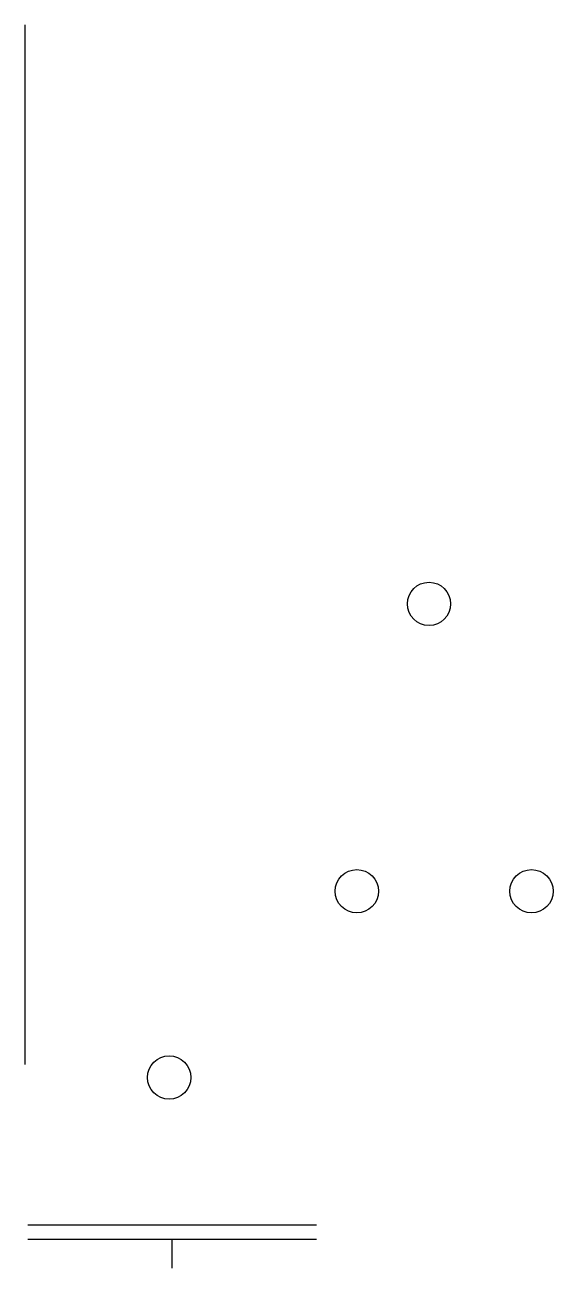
# Model space of a CAD drawing. Extents: x 0 to 36.6, y -26.1 to 60.
import ezdxf

# ---------------------------------------------------------------- set-up
doc = ezdxf.new("R2010")
doc.units = 0
doc.layers.get('0').update_dxf_attribs({"linetype": 'continuous'})

# ---------------------------------------------------------------- blocks, each defined once
blk = doc.blocks.new('SKETCH')
at = {"color": 7}
for points in [[(0, 60), (0, -12)], [(0.2, -23.1), (20.2, -23.1)], [(0.2, -24.1), (20.2, -24.1)], [(10.2, -26.1), (10.2, -24.1)]]:
    blk.add_lwpolyline(points, dxfattribs=at)
for centre in [(28, 19.9), (23, 0), (35.1, 0), (10, -12.9)]:
    blk.add_circle(centre, 1.5, dxfattribs=at)

msp = doc.modelspace()

# ---------------------------------------------------------------- block references
at = {"color": 7}
msp.add_blockref('SKETCH', (0, 0), dxfattribs=at)

doc.saveas('drawing.dxf')
